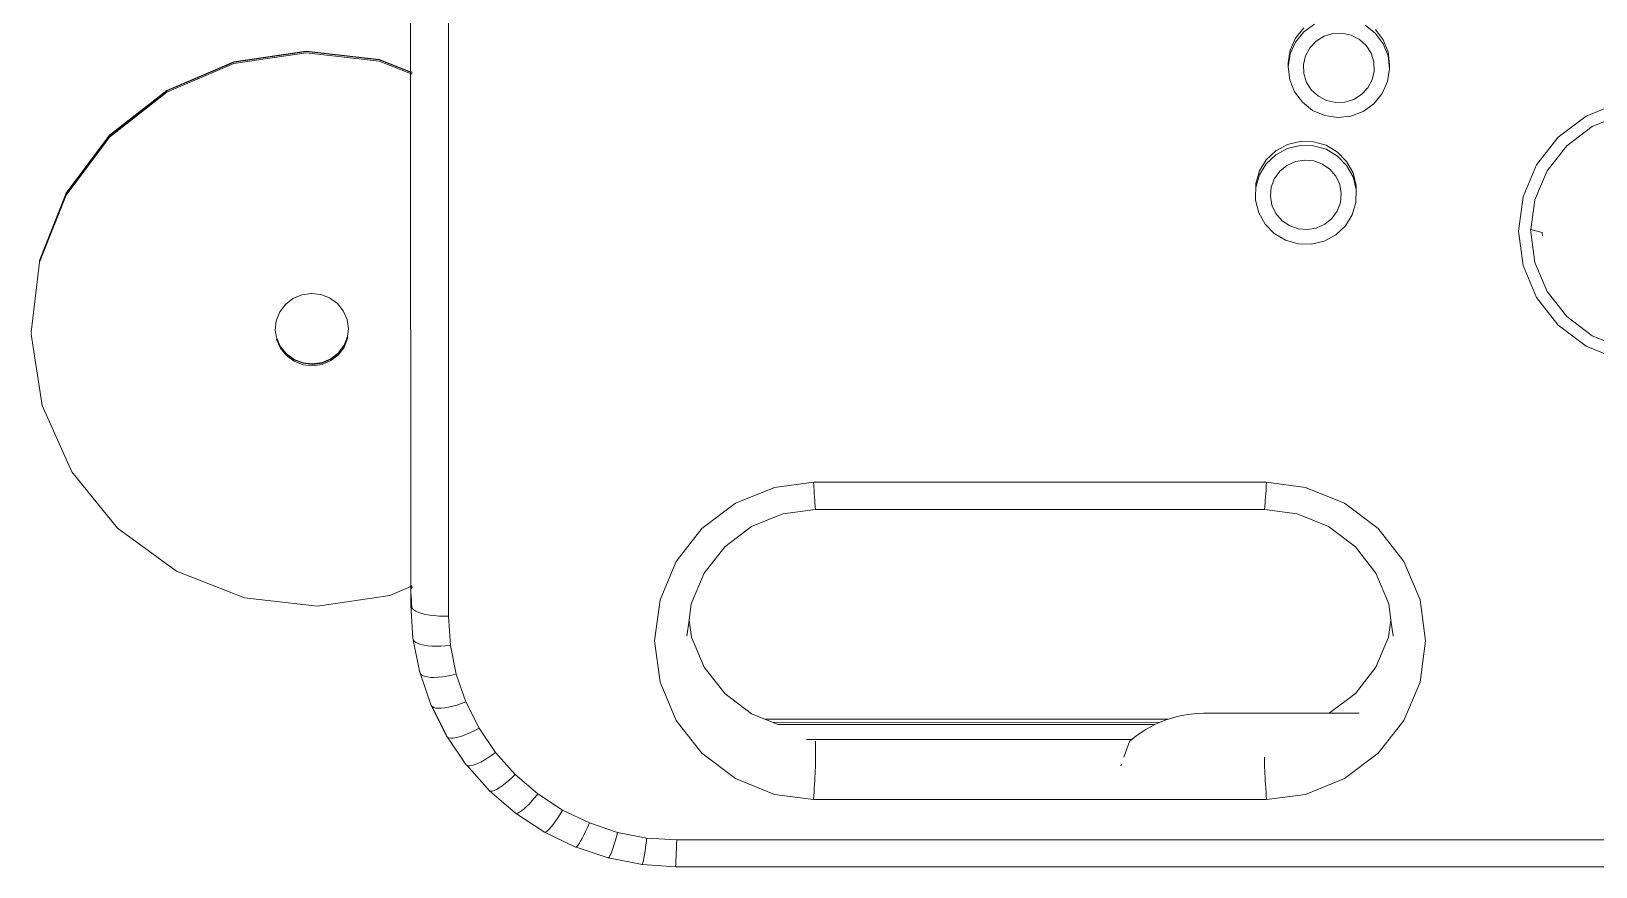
# Model space of a CAD drawing. Extents: x 3552052 to 4102982, y -707811 to -630695.
# Drawn here: x 3697016.7 to 3697262.9, y -683619.1 to -683487.7 of the extents above; entities that cross this region are included whole.
import ezdxf

# ---------------------------------------------------------------- set-up
doc = ezdxf.new("R2010")
doc.units = 0
doc.header["$LTSCALE"] = 6
doc.header["$MEASUREMENT"] = 0
doc.layers.add('EQP', color=6, linetype='CONTINUOUS', lineweight=0)

msp = doc.modelspace()

# ---------------------------------------------------------------- linework, layer by layer
at = {"layer": 'EQP'}
for p, q in [((3697076.41, -683494.03), (3697076.4, -683438.48)), ((3697082.37, -683438.18), (3697082.37, -683579.66)), ((3697215.64, -683488.75), (3697216.94, -683487.16)), ((3697216.94, -683487.78), (3697218.62, -683486.58)), ((3697226.58, -683486.74), (3697228.21, -683488.01)), ((3697229.44, -683489.03), (3697228.21, -683487.39)), ((3697214.8, -683490.62), (3697215.64, -683488.75)), ((3697214.8, -683491.24), (3697215.64, -683489.38)), ((3697215.64, -683489.38), (3697216.94, -683487.78)), ((3697217.9, -683490.26), (3697218.89, -683489.21)), ((3697218.89, -683489.21), (3697220.13, -683488.45)), ((3697220.13, -683488.45), (3697221.52, -683488.03)), ((3697221.52, -683488.03), (3697222.97, -683487.98)), ((3697222.97, -683487.98), (3697224.39, -683488.29)), ((3697224.39, -683488.29), (3697225.68, -683488.96)), ((3697225.68, -683488.96), (3697226.75, -683489.93)), ((3697226.75, -683489.93), (3697227.53, -683491.14)), ((3697228.21, -683488.01), (3697229.44, -683489.66)), ((3697229.44, -683489.03), (3697230.2, -683490.93)), ((3697229.44, -683489.66), (3697230.2, -683491.56)), ((3697048.6, -683492.47), (3697038.04, -683496.98)), ((3697038.07, -683497.06), (3697048.63, -683492.55)), ((3697060, -683490.8), (3697048.6, -683492.47)), ((3697060, -683491.09), (3697048.61, -683492.76)), ((3697048.63, -683492.55), (3697060.03, -683490.88)), ((3697071.45, -683492.1), (3697060, -683490.8)), ((3697071.46, -683492.39), (3697060, -683491.09)), ((3697060.03, -683490.88), (3697071.48, -683492.18)), ((3697076.41, -683494.03), (3697071.45, -683492.1)), ((3697076.41, -683494.31), (3697071.46, -683492.39)), ((3697071.48, -683492.18), (3697076.41, -683494.09)), ((3697214.49, -683492.64), (3697214.8, -683490.62)), ((3697214.49, -683493.26), (3697214.8, -683491.24)), ((3697214.49, -683492.64), (3697214.49, -683493.26)), ((3697216.9, -683492.92), (3697217.23, -683491.52)), ((3697217.23, -683491.52), (3697217.9, -683490.26)), ((3697227.53, -683491.14), (3697227.96, -683492.5)), ((3697227.96, -683492.5), (3697228.01, -683493.93)), ((3697230.42, -683492.96), (3697230.2, -683490.93)), ((3697230.2, -683491.56), (3697230.42, -683493.58)), ((3697048.61, -683492.76), (3697038.05, -683497.27)), ((3697076.41, -683494.09), (3697076.41, -683494.03)), ((3697076.41, -683494.31), (3697076.41, -683494.09)), ((3697076.42, -683575.01), (3697076.41, -683494.31)), ((3697076.63, -683494.11), (3697076.47, -683494.05)), ((3697076.47, -683494.12), (3697076.63, -683494.18)), ((3697076.63, -683494.4), (3697076.47, -683494.34)), ((3697214.72, -683495.29), (3697214.49, -683493.26)), ((3697216.96, -683494.34), (3697216.9, -683492.92)), ((3697217.39, -683495.71), (3697216.96, -683494.34)), ((3697228.01, -683493.93), (3697227.69, -683495.32)), ((3697230.42, -683493.58), (3697230.11, -683495.6)), ((3697230.42, -683492.96), (3697230.42, -683493.58)), ((3697038.04, -683496.98), (3697029.04, -683504.04)), ((3697038.05, -683497.27), (3697029.04, -683504.33)), ((3697029.07, -683504.12), (3697038.07, -683497.06)), ((3697215.47, -683497.19), (3697214.72, -683495.29)), ((3697216.71, -683498.83), (3697215.47, -683497.19)), ((3697218.16, -683496.92), (3697217.39, -683495.71)), ((3697219.23, -683497.89), (3697218.16, -683496.92)), ((3697227.01, -683496.58), (3697226.02, -683497.63)), ((3697227.69, -683495.32), (3697227.01, -683496.58)), ((3697229.28, -683497.47), (3697227.97, -683499.06)), ((3697230.11, -683495.6), (3697229.28, -683497.47)), ((3697218.33, -683500.11), (3697216.71, -683498.83)), ((3697220.52, -683498.55), (3697219.23, -683497.89)), ((3697221.94, -683498.87), (3697220.52, -683498.55)), ((3697223.4, -683498.81), (3697221.94, -683498.87)), ((3697224.79, -683498.39), (3697223.4, -683498.81)), ((3697226.02, -683497.63), (3697224.79, -683498.39)), ((3697227.97, -683499.06), (3697226.3, -683500.27)), ((3697266.49, -683498.95), (3697261.35, -683501.04)), ((3697220.24, -683500.93), (3697218.33, -683500.11)), ((3697222.29, -683501.24), (3697220.24, -683500.93)), ((3697224.36, -683501.01), (3697222.29, -683501.24)), ((3697226.3, -683500.27), (3697224.36, -683501.01)), ((3697261.35, -683501.04), (3697256.94, -683504.35)), ((3697262.31, -683502.66), (3697266.98, -683500.77)), ((3697029.04, -683504.04), (3697022.2, -683513.16)), ((3697029.04, -683504.33), (3697022.21, -683513.45)), ((3697022.23, -683513.24), (3697029.07, -683504.12)), ((3697214.37, -683505.49), (3697216.39, -683505)), ((3697216.39, -683505), (3697218.47, -683505.05)), ((3697256.94, -683504.35), (3697253.56, -683508.67)), ((3697258.3, -683505.68), (3697262.31, -683502.66)), ((3697211.04, -683507.89), (3697212.54, -683506.47)), ((3697211.04, -683508.51), (3697212.54, -683507.1)), ((3697212.54, -683506.47), (3697214.37, -683505.49)), ((3697212.54, -683507.1), (3697214.37, -683506.12)), ((3697214.37, -683506.12), (3697216.39, -683505.63)), ((3697216.39, -683505.63), (3697218.47, -683505.67)), ((3697218.47, -683505.05), (3697220.46, -683505.61)), ((3697218.47, -683505.67), (3697220.46, -683506.24)), ((3697220.46, -683505.61), (3697222.24, -683506.67)), ((3697220.46, -683506.24), (3697222.24, -683507.3)), ((3697223.68, -683508.14), (3697222.24, -683506.67)), ((3697222.24, -683507.3), (3697223.68, -683508.77)), ((3697255.22, -683509.61), (3697258.3, -683505.68)), ((3697209.38, -683511.59), (3697209.96, -683509.63)), ((3697209.96, -683509.63), (3697211.04, -683507.89)), ((3697209.96, -683510.26), (3697211.04, -683508.51)), ((3697212.33, -683510.84), (3697213.17, -683509.68)), ((3697213.17, -683509.68), (3697214.29, -683508.77)), ((3697214.29, -683508.77), (3697215.61, -683508.17)), ((3697215.61, -683508.17), (3697217.05, -683507.93)), ((3697217.05, -683507.93), (3697218.5, -683508.06)), ((3697218.5, -683508.06), (3697219.87, -683508.56)), ((3697219.87, -683508.56), (3697221.05, -683509.38)), ((3697221.05, -683509.38), (3697221.98, -683510.48)), ((3697224.69, -683509.93), (3697223.68, -683508.14)), ((3697223.68, -683508.77), (3697224.69, -683510.56)), ((3697253.56, -683508.67), (3697251.44, -683513.71)), ((3697253.29, -683514.19), (3697255.22, -683509.61)), ((3697209.34, -683513.63), (3697209.38, -683512.22)), ((3697209.38, -683512.22), (3697209.96, -683510.26)), ((3697209.38, -683512.22), (3697209.38, -683511.59)), ((3697211.69, -683513.61), (3697211.82, -683512.18)), ((3697211.82, -683512.18), (3697212.33, -683510.84)), ((3697221.98, -683510.48), (3697222.59, -683511.78)), ((3697222.59, -683511.78), (3697222.84, -683513.19)), ((3697225.18, -683511.91), (3697224.69, -683509.93)), ((3697224.69, -683510.56), (3697225.18, -683512.54)), ((3697225.18, -683511.91), (3697225.18, -683512.54)), ((3697022.2, -683513.16), (3697018, -683523.72)), ((3697022.21, -683513.45), (3697018.01, -683524.01)), ((3697018.03, -683523.8), (3697022.23, -683513.24)), ((3697209.34, -683513.63), (3697209.34, -683514.26)), ((3697209.84, -683516.24), (3697209.34, -683514.26)), ((3697211.93, -683515.01), (3697211.69, -683513.61)), ((3697222.7, -683514.61), (3697222.2, -683515.95)), ((3697222.84, -683513.19), (3697222.7, -683514.61)), ((3697225.14, -683514.58), (3697224.56, -683516.53)), ((3697225.18, -683512.54), (3697225.14, -683514.58)), ((3697251.44, -683513.71), (3697250.71, -683519.11)), ((3697252.66, -683518.86), (3697253.29, -683514.19)), ((3697210.84, -683518.02), (3697209.84, -683516.24)), ((3697212.54, -683516.31), (3697211.93, -683515.01)), ((3697213.47, -683517.41), (3697212.54, -683516.31)), ((3697221.36, -683517.11), (3697220.23, -683518.03)), ((3697222.2, -683515.95), (3697221.36, -683517.11)), ((3697224.56, -683516.53), (3697223.48, -683518.28)), ((3697212.28, -683519.5), (3697210.84, -683518.02)), ((3697214.06, -683520.55), (3697212.28, -683519.5)), ((3697214.66, -683518.23), (3697213.47, -683517.41)), ((3697216.03, -683518.73), (3697214.66, -683518.23)), ((3697217.48, -683518.86), (3697216.03, -683518.73)), ((3697218.91, -683518.62), (3697217.48, -683518.86)), ((3697220.23, -683518.03), (3697218.91, -683518.62)), ((3697221.98, -683519.69), (3697220.16, -683520.68)), ((3697223.48, -683518.28), (3697221.98, -683519.69)), ((3697250.71, -683519.11), (3697251.44, -683524.51)), ((3697252.59, -683518.87), (3697252.66, -683518.86)), ((3697253.29, -683524.02), (3697252.59, -683518.87)), ((3697252.66, -683518.86), (3697252.66, -683518.88)), ((3697254.45, -683519.33), (3697252.66, -683518.86)), ((3697254.45, -683519.33), (3697254.51, -683519.82)), ((3697216.06, -683521.12), (3697214.06, -683520.55)), ((3697218.14, -683521.16), (3697216.06, -683521.12)), ((3697220.16, -683520.68), (3697218.14, -683521.16)), ((3697018.01, -683524.01), (3697016.73, -683535)), ((3697018, -683523.72), (3697018.03, -683523.8)), ((3697018.03, -683523.8), (3697018.01, -683524.01)), ((3697251.44, -683524.51), (3697253.56, -683529.54)), ((3697255.22, -683528.6), (3697253.29, -683524.02)), ((3697059.27, -683529.11), (3697057.89, -683529.7)), ((3697060.76, -683528.89), (3697059.27, -683529.11)), ((3697062.26, -683529.06), (3697060.76, -683528.89)), ((3697063.67, -683529.61), (3697062.26, -683529.06)), ((3697064.88, -683530.49), (3697063.67, -683529.61)), ((3697253.56, -683529.54), (3697256.94, -683533.87)), ((3697258.3, -683532.54), (3697255.22, -683528.6)), ((3697055.82, -683531.82), (3697055.27, -683533.2)), ((3697056.71, -683530.62), (3697055.82, -683531.82)), ((3697057.89, -683529.7), (3697056.71, -683530.62)), ((3697065.82, -683531.66), (3697064.88, -683530.49)), ((3697066.43, -683533.02), (3697065.82, -683531.66)), ((3697055.1, -683534.68), (3697055.27, -683533.2)), ((3697066.65, -683534.49), (3697066.43, -683533.02)), ((3697066.48, -683535.68), (3697066.65, -683534.49)), ((3697256.94, -683533.87), (3697261.35, -683537.18)), ((3697262.31, -683535.55), (3697258.3, -683532.54)), ((3697016.73, -683535), (3697016.76, -683535.08)), ((3697016.76, -683535.08), (3697016.73, -683535.29)), ((3697016.73, -683535.29), (3697018.46, -683546.53)), ((3697055.1, -683534.68), (3697055.32, -683535.86)), ((3697055.32, -683535.86), (3697055.35, -683535.94)), ((3697055.35, -683535.94), (3697055.33, -683536.15)), ((3697055.33, -683536.15), (3697055.93, -683537.51)), ((3697055.95, -683537.3), (3697055.35, -683535.94)), ((3697065.93, -683537.06), (3697066.48, -683535.68)), ((3697065.94, -683537.35), (3697066.49, -683535.97)), ((3697065.96, -683537.14), (3697066.51, -683535.76)), ((3697066.51, -683535.76), (3697066.48, -683535.68)), ((3697066.49, -683535.97), (3697066.51, -683535.76)), ((3697266.98, -683537.45), (3697262.31, -683535.55)), ((3697055.93, -683537.51), (3697056.87, -683538.67)), ((3697056.87, -683538.38), (3697055.95, -683537.3)), ((3697056.87, -683538.38), (3697058.08, -683539.27)), ((3697056.9, -683538.46), (3697056.87, -683538.38)), ((3697056.87, -683538.67), (3697058.09, -683539.56)), ((3697056.9, -683538.46), (3697058.11, -683539.35)), ((3697058.08, -683539.27), (3697059.49, -683539.82)), ((3697058.11, -683539.35), (3697059.52, -683539.89)), ((3697062.48, -683539.77), (3697063.86, -683539.18)), ((3697062.51, -683539.85), (3697063.89, -683539.26)), ((3697063.86, -683539.18), (3697065.04, -683538.25)), ((3697063.86, -683539.47), (3697065.04, -683538.54)), ((3697063.89, -683539.26), (3697065.07, -683538.33)), ((3697065.04, -683538.25), (3697065.93, -683537.06)), ((3697065.04, -683538.54), (3697065.94, -683537.35)), ((3697065.07, -683538.33), (3697065.96, -683537.14)), ((3697261.35, -683537.18), (3697266.49, -683539.27)), ((3697058.09, -683539.56), (3697059.49, -683540.11)), ((3697059.49, -683539.82), (3697060.98, -683539.99)), ((3697059.49, -683540.11), (3697060.99, -683540.28)), ((3697059.52, -683539.89), (3697061.01, -683540.06)), ((3697060.98, -683539.99), (3697062.48, -683539.77)), ((3697060.99, -683540.28), (3697062.48, -683540.06)), ((3697061.01, -683540.06), (3697062.51, -683539.85)), ((3697062.48, -683540.06), (3697063.86, -683539.47)), ((3697018.46, -683546.53), (3697023.08, -683556.94)), ((3697023.08, -683556.94), (3697030.28, -683565.84)), ((3697139.8, -683558.61), (3697133.68, -683559.4)), ((3697211.08, -683558.61), (3697139.8, -683558.61)), ((3697139.84, -683559.22), (3697139.8, -683558.61)), ((3697211.08, -683558.61), (3697211.04, -683559.22)), ((3697217.2, -683559.4), (3697211.08, -683558.61)), ((3697133.68, -683559.4), (3697127.53, -683561.89)), ((3697139.88, -683559.83), (3697139.84, -683559.22)), ((3697139.92, -683560.41), (3697139.88, -683559.83)), ((3697139.96, -683560.96), (3697139.92, -683560.41)), ((3697139.99, -683561.46), (3697139.96, -683560.96)), ((3697140.03, -683561.9), (3697139.99, -683561.46)), ((3697210.88, -683561.46), (3697210.85, -683561.9)), ((3697210.92, -683560.96), (3697210.88, -683561.46)), ((3697210.96, -683560.41), (3697210.92, -683560.96)), ((3697211, -683559.83), (3697210.96, -683560.41)), ((3697211.04, -683559.22), (3697211, -683559.83)), ((3697223.35, -683561.89), (3697217.2, -683559.4)), ((3697127.53, -683561.89), (3697122.25, -683565.87)), ((3697134.99, -683563.56), (3697130.06, -683565.56)), ((3697140.12, -683562.87), (3697134.99, -683563.56)), ((3697140.06, -683562.27), (3697140.03, -683561.9)), ((3697140.08, -683562.56), (3697140.06, -683562.27)), ((3697140.1, -683562.76), (3697140.08, -683562.56)), ((3697140.13, -683562.82), (3697140.1, -683562.76)), ((3697140.13, -683562.82), (3697140.12, -683562.87)), ((3697210.76, -683562.87), (3697140.12, -683562.87)), ((3697140.13, -683562.76), (3697140.13, -683562.82)), ((3697210.75, -683562.82), (3697210.75, -683562.76)), ((3697210.77, -683562.76), (3697210.75, -683562.82)), ((3697210.76, -683562.87), (3697210.75, -683562.82)), ((3697215.89, -683563.56), (3697210.76, -683562.87)), ((3697210.79, -683562.56), (3697210.77, -683562.76)), ((3697210.82, -683562.27), (3697210.79, -683562.56)), ((3697210.85, -683561.9), (3697210.82, -683562.27)), ((3697220.82, -683565.56), (3697215.89, -683563.56)), ((3697228.63, -683565.87), (3697223.35, -683561.89)), ((3697030.28, -683565.84), (3697039.56, -683572.6)), ((3697122.25, -683565.87), (3697118.19, -683571.05)), ((3697130.06, -683565.56), (3697125.83, -683568.74)), ((3697225.05, -683568.74), (3697220.82, -683565.56)), ((3697232.68, -683571.05), (3697228.63, -683565.87)), ((3697125.83, -683568.74), (3697122.58, -683572.89)), ((3697228.29, -683572.89), (3697225.05, -683568.74)), ((3697118.19, -683571.05), (3697115.65, -683577.08)), ((3697235.23, -683577.08), (3697232.68, -683571.05)), ((3697039.56, -683572.6), (3697050.29, -683576.78)), ((3697122.58, -683572.89), (3697120.54, -683577.72)), ((3697230.33, -683577.72), (3697228.29, -683572.89)), ((3697073.14, -683576.41), (3697076.42, -683575.01)), ((3697076.42, -683577.95), (3697076.42, -683575.01)), ((3697076.48, -683574.98), (3697076.64, -683574.91)), ((3697076.5, -683575.29), (3697076.48, -683575.38)), ((3697076.62, -683578.41), (3697076.48, -683576.31)), ((3697076.64, -683575.06), (3697076.5, -683575.29)), ((3697050.29, -683576.78), (3697061.75, -683578.08)), ((3697061.75, -683578.08), (3697073.14, -683576.41)), ((3697076.76, -683583.12), (3697076.42, -683577.95)), ((3697076.42, -683577.95), (3697076.48, -683578.2)), ((3697076.48, -683578.2), (3697076.62, -683578.41)), ((3697076.62, -683578.41), (3697076.64, -683578.44)), ((3697076.64, -683578.44), (3697076.9, -683578.67)), ((3697076.9, -683578.67), (3697077.25, -683578.88)), ((3697115.65, -683577.08), (3697114.78, -683583.55)), ((3697120.54, -683577.72), (3697120.23, -683580.3)), ((3697230.65, -683580.3), (3697230.33, -683577.72)), ((3697236.1, -683583.55), (3697235.23, -683577.08)), ((3697077.25, -683578.88), (3697077.68, -683579.07)), ((3697077.68, -683579.07), (3697078.19, -683579.24)), ((3697078.19, -683579.24), (3697078.77, -683579.38)), ((3697078.77, -683579.38), (3697079.42, -683579.5)), ((3697079.42, -683579.5), (3697080.11, -683579.58)), ((3697080.11, -683579.58), (3697080.84, -683579.64)), ((3697080.84, -683579.64), (3697081.6, -683579.66)), ((3697081.6, -683579.66), (3697082.37, -683579.66)), ((3697082.37, -683579.66), (3697082.67, -683584.25)), ((3697120.23, -683580.3), (3697119.89, -683582.79)), ((3697120.23, -683580.3), (3697120.59, -683582.98)), ((3697230.29, -683582.96), (3697230.65, -683580.3)), ((3697230.98, -683582.73), (3697230.65, -683580.3)), ((3697076.76, -683583.12), (3697076.82, -683583.36)), ((3697076.82, -683583.36), (3697076.98, -683583.59)), ((3697077.83, -683588.33), (3697076.82, -683583.36)), ((3697076.98, -683583.59), (3697077.24, -683583.79)), ((3697114.78, -683583.55), (3697115.65, -683590.02)), ((3697120.59, -683582.98), (3697122.58, -683587.69)), ((3697228.29, -683587.69), (3697230.29, -683582.96)), ((3697230.98, -683582.79), (3697230.98, -683582.73)), ((3697235.23, -683590.02), (3697236.1, -683583.55)), ((3697077.24, -683583.79), (3697077.59, -683583.96)), ((3697077.59, -683583.96), (3697078.02, -683584.11)), ((3697078.02, -683584.11), (3697078.53, -683584.23)), ((3697078.53, -683584.23), (3697079.11, -683584.32)), ((3697079.11, -683584.32), (3697079.74, -683584.38)), ((3697079.74, -683584.38), (3697080.43, -683584.4)), ((3697080.43, -683584.4), (3697081.16, -683584.38)), ((3697081.16, -683584.38), (3697081.91, -683584.33)), ((3697081.91, -683584.33), (3697082.67, -683584.25)), ((3697082.67, -683584.25), (3697083.59, -683588.77)), ((3697077.83, -683588.33), (3697077.83, -683588.39)), ((3697077.86, -683588.48), (3697077.83, -683588.39)), ((3697077.86, -683588.48), (3697077.89, -683588.62)), ((3697079.65, -683593.7), (3697077.89, -683588.62)), ((3697077.89, -683588.62), (3697078.05, -683588.82)), ((3697122.58, -683587.69), (3697125.83, -683591.84)), ((3697225.05, -683591.84), (3697228.29, -683587.69)), ((3697078.05, -683588.82), (3697078.3, -683588.99)), ((3697078.3, -683588.99), (3697078.63, -683589.13)), ((3697078.63, -683589.13), (3697079.05, -683589.22)), ((3697079.05, -683589.22), (3697079.55, -683589.28)), ((3697079.55, -683589.28), (3697080.11, -683589.29)), ((3697080.11, -683589.29), (3697080.74, -683589.27)), ((3697080.74, -683589.27), (3697081.41, -683589.2)), ((3697081.41, -683589.2), (3697082.11, -683589.09)), ((3697082.11, -683589.09), (3697082.84, -683588.95)), ((3697082.84, -683588.95), (3697083.59, -683588.77)), ((3697083.59, -683588.77), (3697085.1, -683593.13)), ((3697115.65, -683590.02), (3697118.19, -683596.05)), ((3697232.68, -683596.05), (3697235.23, -683590.02)), ((3697083.69, -683593.64), (3697084.39, -683593.4)), ((3697084.39, -683593.4), (3697085.1, -683593.13)), ((3697085.1, -683593.13), (3697087.18, -683597.26)), ((3697125.83, -683591.84), (3697130.06, -683595.03)), ((3697220.94, -683594.93), (3697225.05, -683591.84)), ((3697082.07, -683598.51), (3697079.65, -683593.7)), ((3697079.65, -683593.7), (3697079.8, -683593.88)), ((3697079.8, -683593.88), (3697080.04, -683594.02)), ((3697082.01, -683598.29), (3697079.8, -683593.88)), ((3697080.04, -683594.02), (3697080.36, -683594.11)), ((3697080.36, -683594.11), (3697080.76, -683594.15)), ((3697080.76, -683594.15), (3697081.23, -683594.15)), ((3697081.23, -683594.15), (3697081.77, -683594.09)), ((3697081.77, -683594.09), (3697082.37, -683593.98)), ((3697082.37, -683593.98), (3697083.01, -683593.83)), ((3697083.01, -683593.83), (3697083.69, -683593.64)), ((3697118.19, -683596.05), (3697122.25, -683601.23)), ((3697130.06, -683595.03), (3697133.28, -683596.33)), ((3697132.14, -683595.87), (3697195.56, -683595.87)), ((3697194.96, -683596.08), (3697194.22, -683596.38)), ((3697195.97, -683595.73), (3697194.96, -683596.08)), ((3697197, -683595.44), (3697195.97, -683595.73)), ((3697198.04, -683595.22), (3697197, -683595.44)), ((3697199.1, -683595.06), (3697198.04, -683595.22)), ((3697200.16, -683594.97), (3697199.1, -683595.06)), ((3697201.23, -683594.93), (3697200.16, -683594.97)), ((3697201.23, -683594.93), (3697220.94, -683594.93)), ((3697220.94, -683594.93), (3697225.64, -683594.93)), ((3697228.63, -683601.23), (3697232.68, -683596.05)), ((3697082.01, -683598.29), (3697082.07, -683598.51)), ((3697082.07, -683598.51), (3697082.21, -683598.67)), ((3697084.06, -683598.63), (3697084.62, -683598.46)), ((3697084.62, -683598.46), (3697085.22, -683598.22)), ((3697085.22, -683598.22), (3697085.85, -683597.94)), ((3697085.85, -683597.94), (3697086.51, -683597.62)), ((3697086.51, -683597.62), (3697087.18, -683597.26)), ((3697087.18, -683597.26), (3697089.79, -683601.09)), ((3697194.22, -683596.38), (3697133.28, -683596.33)), ((3697133.28, -683596.33), (3697134.22, -683596.72)), ((3697193.49, -683596.72), (3697134.22, -683596.72)), ((3697191.18, -683598.05), (3697190.32, -683598.68)), ((3697192.08, -683597.47), (3697191.18, -683598.05)), ((3697193.01, -683596.95), (3697192.08, -683597.47)), ((3697193.49, -683596.72), (3697193.01, -683596.95)), ((3697193.97, -683596.48), (3697193.49, -683596.72)), ((3697194.22, -683596.38), (3697193.97, -683596.48)), ((3697082.21, -683598.67), (3697082.43, -683598.78)), ((3697085.1, -683602.97), (3697082.21, -683598.67)), ((3697082.43, -683598.78), (3697082.73, -683598.83)), ((3697082.73, -683598.83), (3697083.11, -683598.82)), ((3697083.11, -683598.82), (3697083.55, -683598.76)), ((3697083.55, -683598.76), (3697084.06, -683598.63)), ((3697189.87, -683599.05), (3697138.7, -683599.05)), ((3697140.13, -683599.3), (3697140.13, -683602.76)), ((3697188.63, -683601.83), (3697189.49, -683599.36)), ((3697189.87, -683599.05), (3697189.49, -683599.36)), ((3697190.32, -683598.68), (3697189.87, -683599.05)), ((3697085.1, -683602.97), (3697085.23, -683603.11)), ((3697088.82, -683607.13), (3697085.23, -683603.11)), ((3697085.23, -683603.11), (3697085.44, -683603.19)), ((3697085.44, -683603.19), (3697085.71, -683603.21)), ((3697085.71, -683603.21), (3697086.06, -683603.15)), ((3697086.06, -683603.15), (3697086.47, -683603.03)), ((3697086.47, -683603.03), (3697086.93, -683602.85)), ((3697086.93, -683602.85), (3697087.44, -683602.6)), ((3697087.44, -683602.6), (3697087.99, -683602.29)), ((3697087.99, -683602.29), (3697088.57, -683601.94)), ((3697088.57, -683601.94), (3697089.17, -683601.53)), ((3697089.17, -683601.53), (3697089.79, -683601.09)), ((3697089.79, -683601.09), (3697092.88, -683604.55)), ((3697122.25, -683601.23), (3697127.53, -683605.2)), ((3697140.12, -683603.18), (3697140.1, -683603.51)), ((3697140.13, -683602.92), (3697140.12, -683603.18)), ((3697140.13, -683602.76), (3697140.13, -683602.92)), ((3697188.16, -683603.18), (3697188.24, -683602.92)), ((3697210.75, -683601.83), (3697210.75, -683602.76)), ((3697210.75, -683602.76), (3697210.75, -683602.92)), ((3697210.75, -683602.92), (3697210.76, -683603.18)), ((3697210.76, -683603.18), (3697210.77, -683603.51)), ((3697223.35, -683605.2), (3697228.63, -683601.23)), ((3697091.28, -683605.97), (3697091.8, -683605.55)), ((3697091.8, -683605.55), (3697092.34, -683605.07)), ((3697092.34, -683605.07), (3697092.88, -683604.55)), ((3697092.88, -683604.55), (3697096.41, -683607.59)), ((3697127.53, -683605.2), (3697133.68, -683607.7)), ((3697139.99, -683605.5), (3697139.96, -683606.1)), ((3697140.03, -683604.93), (3697139.99, -683605.5)), ((3697140.06, -683604.4), (3697140.03, -683604.93)), ((3697140.08, -683603.92), (3697140.06, -683604.4)), ((3697140.1, -683603.51), (3697140.08, -683603.92)), ((3697210.77, -683603.51), (3697210.79, -683603.92)), ((3697210.79, -683603.92), (3697210.82, -683604.4)), ((3697210.82, -683604.4), (3697210.85, -683604.93)), ((3697210.85, -683604.93), (3697210.88, -683605.5)), ((3697210.88, -683605.5), (3697210.92, -683606.1)), ((3697217.2, -683607.7), (3697223.35, -683605.2)), ((3697092.92, -683610.65), (3697088.82, -683607.13)), ((3697088.82, -683607.13), (3697089.01, -683607.19)), ((3697089.01, -683607.19), (3697089.25, -683607.17)), ((3697089.25, -683607.17), (3697089.56, -683607.07)), ((3697089.56, -683607.07), (3697089.92, -683606.9)), ((3697089.92, -683606.9), (3697090.34, -683606.66)), ((3697090.34, -683606.66), (3697090.79, -683606.35)), ((3697090.79, -683606.35), (3697091.28, -683605.97)), ((3697095.48, -683608.71), (3697095.94, -683608.17)), ((3697095.94, -683608.17), (3697096.41, -683607.59)), ((3697096.41, -683607.59), (3697100.32, -683610.15)), ((3697133.68, -683607.7), (3697139.8, -683608.49)), ((3697139.84, -683607.92), (3697139.8, -683608.49)), ((3697139.88, -683607.32), (3697139.84, -683607.92)), ((3697139.92, -683606.71), (3697139.88, -683607.32)), ((3697139.96, -683606.1), (3697139.92, -683606.71)), ((3697210.92, -683606.1), (3697210.96, -683606.71)), ((3697210.96, -683606.71), (3697211, -683607.32)), ((3697211, -683607.32), (3697211.04, -683607.92)), ((3697211.04, -683607.92), (3697211.08, -683608.49)), ((3697211.08, -683608.49), (3697217.2, -683607.7)), ((3697097.45, -683613.62), (3697092.92, -683610.65)), ((3697092.92, -683610.65), (3697093.08, -683610.69)), ((3697093.08, -683610.69), (3697093.29, -683610.64)), ((3697093.29, -683610.64), (3697093.55, -683610.5)), ((3697093.55, -683610.5), (3697093.87, -683610.29)), ((3697093.87, -683610.29), (3697094.22, -683610)), ((3697094.22, -683610), (3697094.61, -683609.63)), ((3697094.61, -683609.63), (3697095.04, -683609.2)), ((3697095.04, -683609.2), (3697095.48, -683608.71)), ((3697099.55, -683611.38), (3697099.93, -683610.78)), ((3697099.93, -683610.78), (3697100.32, -683610.15)), ((3697100.32, -683610.15), (3697104.53, -683612.18)), ((3697139.8, -683608.49), (3697211.08, -683608.49)), ((3697097.97, -683613.4), (3697098.23, -683613.15)), ((3697098.23, -683613.15), (3697098.52, -683612.81)), ((3697098.52, -683612.81), (3697098.84, -683612.4)), ((3697098.84, -683612.4), (3697099.19, -683611.92)), ((3697099.19, -683611.92), (3697099.55, -683611.38)), ((3697103.95, -683613.5), (3697104.23, -683612.87)), ((3697104.23, -683612.87), (3697104.53, -683612.18)), ((3697104.53, -683612.18), (3697108.98, -683613.66)), ((3697102.33, -683615.98), (3697097.45, -683613.62)), ((3697097.45, -683613.62), (3697097.58, -683613.63)), ((3697097.58, -683613.63), (3697097.75, -683613.56)), ((3697097.75, -683613.56), (3697097.97, -683613.4)), ((3697102.57, -683615.89), (3697102.73, -683615.7)), ((3697102.73, -683615.7), (3697102.93, -683615.42)), ((3697102.93, -683615.42), (3697103.15, -683615.05)), ((3697103.15, -683615.05), (3697103.4, -683614.61)), ((3697103.4, -683614.61), (3697103.66, -683614.09)), ((3697103.66, -683614.09), (3697103.95, -683613.5)), ((3697108.21, -683616.21), (3697108.39, -683615.66)), ((3697108.39, -683615.66), (3697108.58, -683615.05)), ((3697108.58, -683615.05), (3697108.78, -683614.38)), ((3697108.78, -683614.38), (3697108.98, -683613.66)), ((3697108.98, -683613.66), (3697113.58, -683614.56)), ((3697113.38, -683615.98), (3697113.48, -683615.29)), ((3697113.48, -683615.29), (3697113.58, -683614.56)), ((3697113.58, -683614.56), (3697118.27, -683614.86)), ((3697118.22, -683616.29), (3697118.24, -683615.6)), ((3697118.24, -683615.6), (3697118.27, -683614.86)), ((3697118.27, -683614.86), (3697441.98, -683614.86)), ((3697102.33, -683615.98), (3697102.43, -683615.98)), ((3697102.43, -683615.98), (3697102.57, -683615.89)), ((3697107.47, -683617.66), (3697102.43, -683615.98)), ((3697107.47, -683617.66), (3697107.49, -683617.7)), ((3697107.49, -683617.7), (3697107.56, -683617.69)), ((3697107.56, -683617.69), (3697107.65, -683617.58)), ((3697112.83, -683618.74), (3697107.56, -683617.69)), ((3697107.65, -683617.58), (3697107.76, -683617.37)), ((3697107.76, -683617.37), (3697107.89, -683617.07)), ((3697107.89, -683617.07), (3697108.05, -683616.68)), ((3697108.05, -683616.68), (3697108.21, -683616.21)), ((3697112.97, -683618.39), (3697113.04, -683618.08)), ((3697113.04, -683618.08), (3697113.11, -683617.67)), ((3697113.11, -683617.67), (3697113.2, -683617.18)), ((3697113.2, -683617.18), (3697113.29, -683616.62)), ((3697113.29, -683616.62), (3697113.38, -683615.98)), ((3697118.13, -683618.4), (3697118.15, -683617.99)), ((3697118.15, -683617.99), (3697118.17, -683617.5)), ((3697118.17, -683617.5), (3697118.2, -683616.93)), ((3697118.2, -683616.93), (3697118.22, -683616.29)), ((3697112.83, -683618.74), (3697112.87, -683618.72)), ((3697112.87, -683618.72), (3697112.91, -683618.61)), ((3697118.09, -683619.06), (3697112.87, -683618.72)), ((3697112.91, -683618.61), (3697112.97, -683618.39)), ((3697118.09, -683619.06), (3697118.1, -683618.94)), ((3697442.16, -683619.06), (3697118.09, -683619.06)), ((3697118.1, -683618.94), (3697118.12, -683618.72)), ((3697118.12, -683618.72), (3697118.13, -683618.4))]:
    msp.add_line(p, q, dxfattribs=at)

doc.saveas('drawing.dxf')
